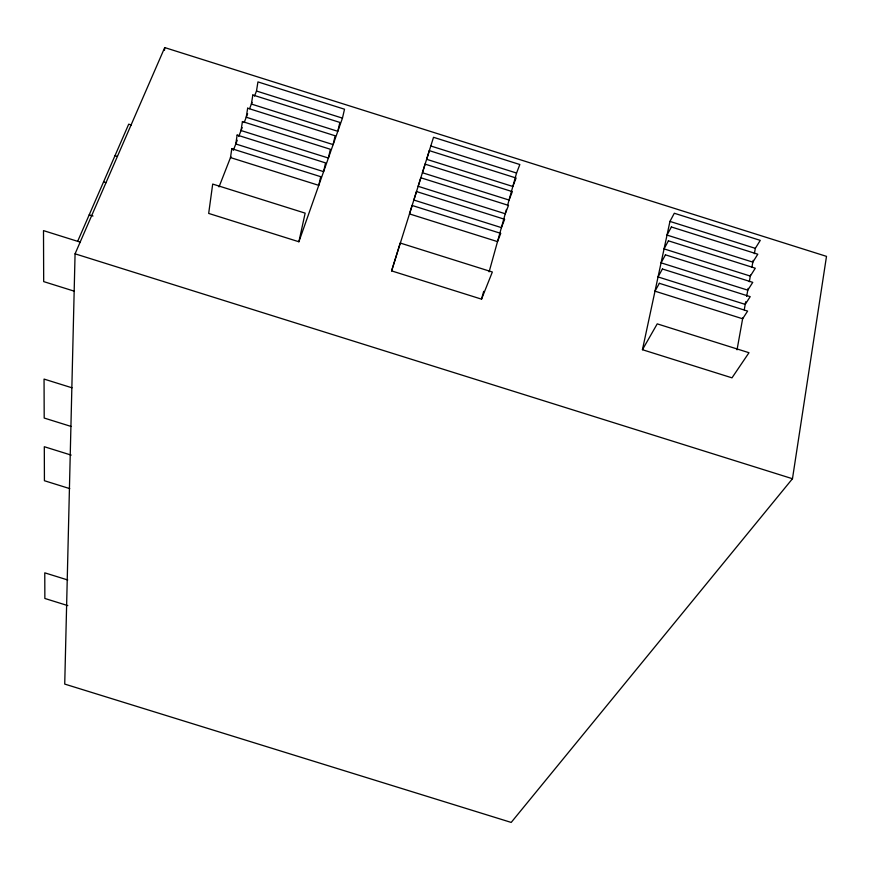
<?xml version="1.0" encoding="UTF-8"?>
<svg xmlns="http://www.w3.org/2000/svg" width="870" height="870" viewBox="0 0 870 870"><rect width="100%" height="100%" fill="white"/><g stroke="black" fill="none" stroke-linecap="round" stroke-linejoin="round"><path stroke-width="1.3" d="M75.07 253.822L64.728 684.081L511.201 822.422L792.472 478.728L826.5 256.367L164.724 47.578L75.07 253.822L792.472 478.728M164.484 50.286L164.724 47.578M254.508 96.07L256.487 91.024L257.944 81.91L344.52 109.218L342.454 118.135L298.888 241.762L208.68 213.422L212.693 184.07L305.152 213.139L298.888 241.762M737.031 349.805L742.806 317.767M744.252 309.753L745.699 301.749M746.656 296.409L748.102 288.394M749.309 281.717L750.505 275.04M751.952 267.036L753.159 260.358M754.355 253.681L755.323 248.341L760.271 240.37L674.304 213.248L669.954 221.415L642.441 349.707L731.985 377.841L748.994 352.709L657.231 323.857L642.441 349.707M481.534 299.149L492.344 272.005L400.178 243.024L391.609 270.896L481.534 299.149L483.698 291.352M489.114 271.853L506.449 209.442M507.536 205.548L516.562 173.043L519.836 164.528L433.521 137.297L391.609 270.896M219.022 186.919L230.854 156.633M233.323 150.325L237.26 140.233M238.739 136.449L242.186 127.618M244.165 122.561L247.613 113.731M249.581 108.685L252.05 102.377M77.658 241.338L128.716 124.171L131.294 124.986M71.166 455.097L44.305 446.723L44.424 480.729L69.763 488.625M67.74 579.975L44.772 572.841L44.859 598.473L67.806 605.607M80.377 242.186L43.5 230.615L43.685 281.608L74.157 291.146M72.014 387.813L44.055 379.081L44.196 418.046L71.166 426.463M256.487 91.024L342.454 118.135M430.835 146.008L516.562 173.043M669.954 221.415L755.323 248.341M114.992 155.665L117.461 156.448M103.563 181.895L106.064 182.678M89.197 214.846L93.003 216.043M231.801 148.705L230.485 157.579L318.768 185.353L320.715 176.697L231.801 148.705M237.14 135.057L235.792 143.985L323.596 171.629L325.576 162.907L237.14 135.057M242.425 121.561L241.044 130.533L328.392 158.046L330.393 149.281L242.425 121.561M247.656 108.206L246.243 117.222L333.123 144.605L335.146 135.785L247.656 108.206M252.833 94.993L251.386 104.052L337.81 131.305L339.865 122.431L252.833 94.993M412.108 205.461L409.509 213.922L497.51 241.621L500.75 233.367L412.108 205.461M416.48 191.541L413.859 200.046L501.403 227.614L504.643 219.305L416.48 191.541M420.808 177.763L418.176 186.321L505.252 213.759L508.504 205.396L420.808 177.763M425.093 164.136L422.439 172.749L509.059 200.046L512.321 191.628L425.093 164.136M429.334 150.651L426.659 159.308L512.832 186.474L516.106 178.013L429.334 150.651M671.379 226.972L667.018 235.085L752.833 262.131L757.792 254.214L671.379 226.972M668.41 240.827L664.06 248.885L750.321 276.073L755.29 268.21L668.41 240.827M665.43 254.834L661.069 262.838L747.787 290.156L752.757 282.358L665.43 254.834M662.407 268.993L658.046 276.932L745.22 304.38L750.201 296.648L662.407 268.993M659.351 283.305L654.99 291.178L742.632 318.768L747.613 311.09L659.351 283.305"/></g></svg>
